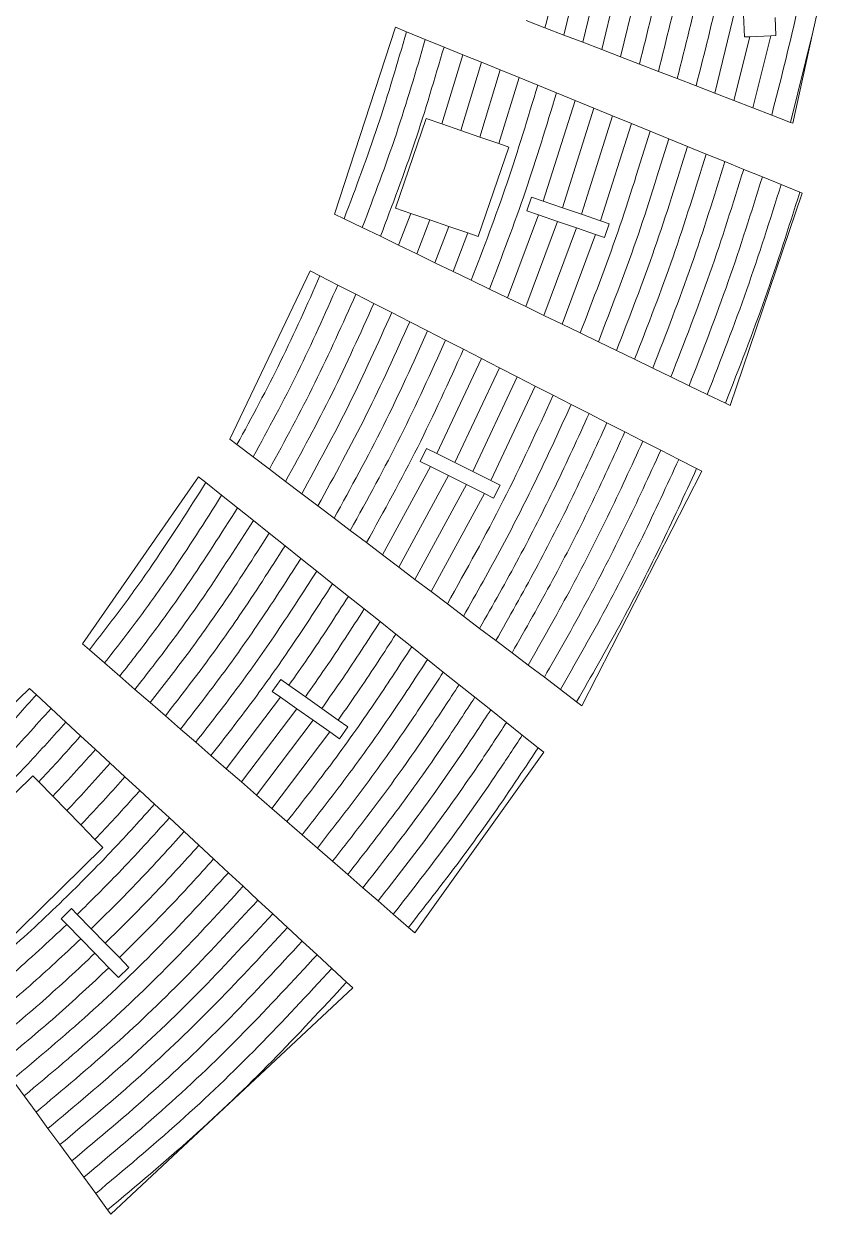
# Model space of a CAD drawing. Header units: millimetres. Extents: x -2136 to 2622, y -2915 to 1925.
# Drawn here: x -1071.3 to -907, y -2802.2 to -2557 of the extents above; entities that cross this region are included whole.
import ezdxf

# ---------------------------------------------------------------- set-up
doc = ezdxf.new("R2010")
doc.units = ezdxf.units.MM

msp = doc.modelspace()

# ---------------------------------------------------------------- linework, layer by layer
at = {"color": 7, "linetype": 'Continuous', "lineweight": 15}
for p, q in [((-956.28, -2543.83), (-959.98, -2559.27)), ((-956.09, -2560.77), (-952.23, -2544.71)), ((-948.18, -2545.59), (-952.19, -2562.27)), ((-948.3, -2563.77), (-944.13, -2546.46)), ((-922.83, -2546.04), (-928.84, -2571.26)), ((-908.66, -2558.7), (-906.95, -2551.04)), ((-922.74, -2559.67), (-922.94, -2555.12)), ((-1007.27, -2596.15), (-994.7, -2557.65)), ((-994.7, -2557.65), (-992.41, -2558.59)), ((-963.88, -2557.77), (-967.77, -2556.27)), ((-963.88, -2557.77), (-959.98, -2559.27)), ((-916.47, -2555.69), (-916.31, -2559.39)), ((-988.54, -2560.16), (-992.41, -2558.59)), ((-988.54, -2560.16), (-984.68, -2561.74)), ((-956.09, -2560.77), (-959.98, -2559.27)), ((-924.95, -2572.76), (-921.64, -2559.62)), ((-921.64, -2559.62), (-922.74, -2559.67)), ((-917.34, -2559.44), (-921.64, -2559.62)), ((-917.34, -2559.44), (-921.05, -2574.26)), ((-916.31, -2559.39), (-917.34, -2559.44)), ((-908.66, -2558.7), (-913.27, -2577.26)), ((-908.66, -2558.7), (-912.82, -2577.43)), ((-980.82, -2563.32), (-984.68, -2561.74)), ((-956.09, -2560.77), (-952.19, -2562.27)), ((-948.3, -2563.77), (-952.19, -2562.27)), ((-980.82, -2563.32), (-985.13, -2577.6)), ((-981.21, -2578.95), (-976.95, -2564.89)), ((-980.82, -2563.32), (-976.95, -2564.89)), ((-973.09, -2566.47), (-976.95, -2564.89)), ((-948.3, -2563.77), (-944.41, -2565.26)), ((-973.09, -2566.47), (-977.29, -2580.29)), ((-973.09, -2566.47), (-969.23, -2568.05)), ((-940.51, -2566.76), (-944.41, -2565.26)), ((-940.51, -2566.76), (-936.62, -2568.26)), ((-973.37, -2581.64), (-969.23, -2568.05)), ((-965.37, -2569.62), (-969.23, -2568.05)), ((-965.37, -2569.62), (-961.51, -2571.2)), ((-932.73, -2569.76), (-936.62, -2568.26)), ((-932.73, -2569.76), (-928.84, -2571.26)), ((-957.65, -2572.77), (-961.51, -2571.2)), ((-924.95, -2572.76), (-928.84, -2571.26)), ((-957.65, -2572.77), (-964.22, -2593.5)), ((-960.3, -2594.84), (-953.79, -2574.35)), ((-957.65, -2572.77), (-953.79, -2574.35)), ((-949.93, -2575.92), (-953.79, -2574.35)), ((-924.95, -2572.76), (-921.05, -2574.26)), ((-917.16, -2575.76), (-921.05, -2574.26)), ((-994.66, -2594.94), (-988.34, -2576.5)), ((-988.34, -2576.5), (-985.13, -2577.6)), ((-949.93, -2575.92), (-956.38, -2596.18)), ((-949.93, -2575.92), (-946.07, -2577.49)), ((-917.16, -2575.76), (-913.27, -2577.26)), ((-912.82, -2577.43), (-913.27, -2577.26)), ((-985.13, -2577.6), (-981.21, -2578.95)), ((-981.21, -2578.95), (-977.29, -2580.29)), ((-952.46, -2597.53), (-946.07, -2577.49)), ((-942.22, -2579.07), (-946.07, -2577.49)), ((-942.22, -2579.07), (-938.36, -2580.64)), ((-977.29, -2580.29), (-973.37, -2581.64)), ((-973.37, -2581.64), (-971.31, -2582.34)), ((-934.5, -2582.22), (-938.36, -2580.64)), ((-934.5, -2582.22), (-930.65, -2583.79)), ((-971.31, -2582.34), (-977.64, -2600.78)), ((-926.79, -2585.36), (-930.65, -2583.79)), ((-926.79, -2585.36), (-922.93, -2586.94)), ((-919.08, -2588.51), (-922.93, -2586.94)), ((-919.08, -2588.51), (-915.22, -2590.08)), ((-910.87, -2591.86), (-925.68, -2635.62)), ((-911.37, -2591.66), (-915.22, -2590.08)), ((-911.37, -2591.66), (-910.87, -2591.86)), ((-966.65, -2592.66), (-967.62, -2595.5)), ((-964.22, -2593.5), (-966.65, -2592.66)), ((-964.22, -2593.5), (-960.3, -2594.84)), ((-1005.27, -2597.12), (-1007.27, -2596.15)), ((-991.53, -2596.01), (-994.66, -2594.94)), ((-991.53, -2596.01), (-994.04, -2602.55)), ((-987.61, -2597.36), (-991.53, -2596.01)), ((-965.2, -2596.33), (-971.59, -2613.41)), ((-967.62, -2595.5), (-965.2, -2596.33)), ((-961.28, -2597.67), (-965.2, -2596.33)), ((-956.38, -2596.18), (-960.3, -2594.84)), ((-956.38, -2596.18), (-952.46, -2597.53)), ((-1005.27, -2597.12), (-1001.52, -2598.93)), ((-997.78, -2600.74), (-1001.52, -2598.93)), ((-990.3, -2604.36), (-987.61, -2597.36)), ((-983.69, -2598.7), (-987.61, -2597.36)), ((-983.69, -2598.7), (-986.56, -2606.17)), ((-979.77, -2600.05), (-983.69, -2598.7)), ((-967.85, -2615.22), (-961.28, -2597.67)), ((-957.36, -2599.02), (-964.1, -2617.03)), ((-961.28, -2597.67), (-957.36, -2599.02)), ((-953.44, -2600.36), (-957.36, -2599.02)), ((-950.65, -2598.15), (-952.46, -2597.53)), ((-951.62, -2600.99), (-950.65, -2598.15)), ((-997.78, -2600.74), (-994.04, -2602.55)), ((-982.81, -2607.98), (-979.77, -2600.05)), ((-977.64, -2600.78), (-979.77, -2600.05)), ((-960.36, -2618.84), (-953.44, -2600.36)), ((-953.44, -2600.36), (-951.62, -2600.99)), ((-990.3, -2604.36), (-994.04, -2602.55)), ((-990.3, -2604.36), (-986.56, -2606.17)), ((-982.81, -2607.98), (-986.56, -2606.17)), ((-1028.83, -2642.54), (-1012.26, -2607.86)), ((-1012.26, -2607.86), (-1010.26, -2608.88)), ((-1006.56, -2610.77), (-1010.26, -2608.88)), ((-982.81, -2607.98), (-979.07, -2609.79)), ((-1006.56, -2610.77), (-1002.86, -2612.67)), ((-975.33, -2611.6), (-979.07, -2609.79)), ((-975.33, -2611.6), (-971.59, -2613.41)), ((-999.16, -2614.56), (-1002.86, -2612.67)), ((-967.85, -2615.22), (-971.59, -2613.41)), ((-999.16, -2614.56), (-995.46, -2616.45)), ((-991.76, -2618.34), (-995.46, -2616.45)), ((-967.85, -2615.22), (-964.1, -2617.03)), ((-991.76, -2618.34), (-988.07, -2620.24)), ((-960.36, -2618.84), (-964.1, -2617.03)), ((-960.36, -2618.84), (-956.62, -2620.65)), ((-984.37, -2622.13), (-988.07, -2620.24)), ((-952.88, -2622.46), (-956.62, -2620.65)), ((-984.37, -2622.13), (-980.67, -2624.02)), ((-976.97, -2625.91), (-980.67, -2624.02)), ((-952.88, -2622.46), (-949.14, -2624.27)), ((-976.97, -2625.91), (-986.15, -2645.5)), ((-976.97, -2625.91), (-973.28, -2627.8)), ((-945.4, -2626.08), (-949.14, -2624.27)), ((-945.4, -2626.08), (-941.66, -2627.89)), ((-982.44, -2647.34), (-973.28, -2627.8)), ((-969.58, -2629.69), (-973.28, -2627.8)), ((-937.91, -2629.7), (-941.66, -2627.89)), ((-969.58, -2629.69), (-978.73, -2649.19)), ((-969.58, -2629.69), (-965.88, -2631.59)), ((-937.91, -2629.7), (-934.17, -2631.51)), ((-975.02, -2651.04), (-965.88, -2631.59)), ((-962.19, -2633.48), (-965.88, -2631.59)), ((-962.19, -2633.48), (-958.49, -2635.37)), ((-930.43, -2633.32), (-934.17, -2631.51)), ((-930.43, -2633.32), (-926.69, -2635.13)), ((-954.79, -2637.26), (-958.49, -2635.37)), ((-925.68, -2635.62), (-926.69, -2635.13)), ((-954.79, -2637.26), (-951.1, -2639.15)), ((-947.4, -2641.04), (-951.1, -2639.15)), ((-947.4, -2641.04), (-943.7, -2642.93)), ((-1027.35, -2643.66), (-1028.83, -2642.54)), ((-940.01, -2644.82), (-943.7, -2642.93)), ((-1027.35, -2643.66), (-1024.02, -2646.18)), ((-988.27, -2644.44), (-989.6, -2647.13)), ((-986.15, -2645.5), (-988.27, -2644.44)), ((-986.15, -2645.5), (-982.44, -2647.34)), ((-940.01, -2644.82), (-936.31, -2646.71)), ((-1020.68, -2648.71), (-1024.02, -2646.18)), ((-987.5, -2648.17), (-997.33, -2666.38)), ((-989.6, -2647.13), (-987.5, -2648.17)), ((-983.79, -2650.02), (-987.5, -2648.17)), ((-978.73, -2649.19), (-982.44, -2647.34)), ((-932.62, -2648.6), (-936.31, -2646.71)), ((-1059.18, -2684.67), (-1035.26, -2650.28)), ((-1035.26, -2650.28), (-1033.77, -2651.47)), ((-1020.68, -2648.71), (-1017.34, -2651.23)), ((-994, -2668.9), (-983.79, -2650.02)), ((-983.79, -2650.02), (-980.08, -2651.87)), ((-978.73, -2649.19), (-975.02, -2651.04)), ((-931.57, -2649.14), (-956.28, -2697.44)), ((-932.62, -2648.6), (-931.57, -2649.14)), ((-1030.51, -2654.08), (-1033.77, -2651.47)), ((-1014.01, -2653.76), (-1017.34, -2651.23)), ((-980.08, -2651.87), (-990.67, -2671.42)), ((-976.37, -2653.72), (-980.08, -2651.87)), ((-973.12, -2651.98), (-975.02, -2651.04)), ((-974.46, -2654.67), (-973.12, -2651.98)), ((-1030.51, -2654.08), (-1027.24, -2656.68)), ((-1014.01, -2653.76), (-1010.67, -2656.28)), ((-987.33, -2673.94), (-976.37, -2653.72)), ((-976.37, -2653.72), (-974.46, -2654.67)), ((-1023.97, -2659.29), (-1027.24, -2656.68)), ((-1007.34, -2658.81), (-1010.67, -2656.28)), ((-1023.97, -2659.29), (-1020.71, -2661.89)), ((-1007.34, -2658.81), (-1004, -2661.33)), ((-1017.44, -2664.5), (-1020.71, -2661.89)), ((-1000.67, -2663.85), (-1004, -2661.33)), ((-1017.44, -2664.5), (-1014.18, -2667.1)), ((-1000.67, -2663.85), (-997.33, -2666.38)), ((-1010.92, -2669.7), (-1014.18, -2667.1)), ((-994, -2668.9), (-997.33, -2666.38)), ((-1010.92, -2669.7), (-1007.66, -2672.31)), ((-994, -2668.9), (-990.67, -2671.42)), ((-1004.39, -2674.91), (-1007.66, -2672.31)), ((-987.33, -2673.94), (-990.67, -2671.42)), ((-1004.39, -2674.91), (-1001.13, -2677.51)), ((-987.33, -2673.94), (-984, -2676.47)), ((-997.87, -2680.11), (-1001.13, -2677.51)), ((-980.67, -2678.99), (-984, -2676.47)), ((-997.87, -2680.11), (-994.61, -2682.71)), ((-980.67, -2678.99), (-977.34, -2681.51)), ((-991.35, -2685.31), (-994.61, -2682.71)), ((-974, -2684.03), (-977.34, -2681.51)), ((-1057.77, -2685.9), (-1059.18, -2684.67)), ((-991.35, -2685.31), (-988.09, -2687.91)), ((-974, -2684.03), (-970.67, -2686.55)), ((-1057.77, -2685.9), (-1054.63, -2688.63)), ((-967.34, -2689.07), (-970.67, -2686.55)), ((-1051.5, -2691.35), (-1054.63, -2688.63)), ((-984.84, -2690.51), (-988.09, -2687.91)), ((-967.34, -2689.07), (-964.01, -2691.59)), ((-1051.5, -2691.35), (-1048.37, -2694.07)), ((-1018.34, -2692.04), (-1020.07, -2694.49)), ((-1016.65, -2693.23), (-1018.34, -2692.04)), ((-984.84, -2690.51), (-981.58, -2693.11)), ((-960.68, -2694.11), (-964.01, -2691.59)), ((-1106.76, -2729.35), (-1070.12, -2693.88)), ((-1070.12, -2693.88), (-1068.7, -2695.19)), ((-1045.24, -2696.8), (-1048.37, -2694.07)), ((-1020.07, -2694.49), (-1018.4, -2695.67)), ((-1016.65, -2693.23), (-1013.26, -2695.62)), ((-978.32, -2695.71), (-981.58, -2693.11)), ((-960.68, -2694.11), (-957.35, -2696.63)), ((-1065.66, -2698.01), (-1068.7, -2695.19)), ((-1045.24, -2696.8), (-1042.11, -2699.52)), ((-1018.4, -2695.67), (-1029.58, -2710.42)), ((-1015.01, -2698.06), (-1018.4, -2695.67)), ((-1009.88, -2698.01), (-1013.26, -2695.62)), ((-978.32, -2695.71), (-975.06, -2698.31)), ((-956.28, -2697.44), (-957.35, -2696.63)), ((-1065.66, -2698.01), (-1062.61, -2700.83)), ((-1038.98, -2702.25), (-1042.11, -2699.52)), ((-1026.45, -2713.14), (-1015.01, -2698.06)), ((-1015.01, -2698.06), (-1011.62, -2700.45)), ((-1009.88, -2698.01), (-1006.49, -2700.4)), ((-971.81, -2700.91), (-975.06, -2698.31)), ((-1059.57, -2703.65), (-1062.61, -2700.83)), ((-1038.98, -2702.25), (-1035.84, -2704.97)), ((-1011.62, -2700.45), (-1023.32, -2715.87)), ((-1008.24, -2702.84), (-1011.62, -2700.45)), ((-1004.52, -2701.8), (-1006.49, -2700.4)), ((-1006.25, -2704.25), (-1004.52, -2701.8)), ((-971.81, -2700.91), (-968.55, -2703.51)), ((-1059.57, -2703.65), (-1056.52, -2706.47)), ((-1020.18, -2718.59), (-1008.24, -2702.84)), ((-1008.24, -2702.84), (-1006.25, -2704.25)), ((-965.29, -2706.1), (-968.55, -2703.51)), ((-1053.48, -2709.28), (-1056.52, -2706.47)), ((-1032.71, -2707.69), (-1035.84, -2704.97)), ((-964.14, -2707.02), (-990.67, -2744.26)), ((-965.29, -2706.1), (-964.14, -2707.02)), ((-1053.48, -2709.28), (-1050.43, -2712.1)), ((-1032.71, -2707.69), (-1029.58, -2710.42)), ((-1090.77, -2732.74), (-1069.42, -2711.88)), ((-1069.42, -2711.88), (-1068.21, -2713.11)), ((-1047.38, -2714.92), (-1050.43, -2712.1)), ((-1026.45, -2713.14), (-1029.58, -2710.42)), ((-1068.21, -2713.11), (-1065.31, -2716.08)), ((-1026.45, -2713.14), (-1023.32, -2715.87)), ((-1065.31, -2716.08), (-1062.42, -2719.05)), ((-1047.38, -2714.92), (-1044.34, -2717.74)), ((-1020.18, -2718.59), (-1023.32, -2715.87)), ((-1062.42, -2719.05), (-1059.52, -2722.01)), ((-1041.29, -2720.56), (-1044.34, -2717.74)), ((-1020.18, -2718.59), (-1017.05, -2721.31)), ((-1059.52, -2722.01), (-1056.62, -2724.98)), ((-1041.29, -2720.56), (-1038.25, -2723.38)), ((-1013.92, -2724.04), (-1017.05, -2721.31)), ((-1035.2, -2726.2), (-1038.25, -2723.38)), ((-1013.92, -2724.04), (-1010.79, -2726.76)), ((-1054.97, -2726.67), (-1076.32, -2747.53)), ((-1056.62, -2724.98), (-1054.97, -2726.67)), ((-1035.2, -2726.2), (-1032.16, -2729.02)), ((-1007.66, -2729.49), (-1010.79, -2726.76)), ((-1029.11, -2731.84), (-1032.16, -2729.02)), ((-1029.11, -2731.84), (-1026.07, -2734.65)), ((-1007.66, -2729.49), (-1004.53, -2732.21)), ((-1001.39, -2734.93), (-1004.53, -2732.21)), ((-1023.03, -2737.47), (-1026.07, -2734.65)), ((-1001.39, -2734.93), (-998.26, -2737.66)), ((-1061.44, -2739.25), (-1063.59, -2741.35)), ((-1060.28, -2740.44), (-1061.44, -2739.25)), ((-1023.03, -2737.47), (-1019.98, -2740.29)), ((-995.13, -2740.38), (-998.26, -2737.66)), ((-1063.59, -2741.35), (-1062.44, -2742.52)), ((-1060.28, -2740.44), (-1057.38, -2743.41)), ((-1016.94, -2743.11), (-1019.98, -2740.29)), ((-995.13, -2740.38), (-992, -2743.1)), ((-1059.55, -2745.49), (-1062.44, -2742.52)), ((-1054.49, -2746.37), (-1057.38, -2743.41)), ((-1016.94, -2743.11), (-1013.89, -2745.93)), ((-990.67, -2744.26), (-992, -2743.1)), ((-1059.55, -2745.49), (-1056.65, -2748.45)), ((-1054.49, -2746.37), (-1051.59, -2749.33)), ((-1010.85, -2748.75), (-1013.89, -2745.93)), ((-1053.75, -2751.41), (-1056.65, -2748.45)), ((-1010.85, -2748.75), (-1007.8, -2751.56)), ((-1053.75, -2751.41), (-1051.77, -2753.45)), ((-1051.77, -2753.45), (-1049.62, -2751.35)), ((-1049.62, -2751.35), (-1051.59, -2749.33)), ((-1004.76, -2754.38), (-1007.8, -2751.56)), ((-1003.49, -2755.56), (-1053.33, -2802.2)), ((-1004.76, -2754.38), (-1003.49, -2755.56)), ((-1071.21, -2777.81), (-1073.67, -2774.46)), ((-1071.21, -2777.81), (-1068.75, -2781.17)), ((-1066.3, -2784.52), (-1068.75, -2781.17)), ((-1066.3, -2784.52), (-1063.84, -2787.87)), ((-1061.38, -2791.22), (-1063.84, -2787.87)), ((-1061.38, -2791.22), (-1058.92, -2794.57)), ((-1056.46, -2797.92), (-1058.92, -2794.57)), ((-1056.46, -2797.92), (-1054, -2801.28)), ((-1053.33, -2802.2), (-1054, -2801.28))]:
    msp.add_line(p, q, dxfattribs=at)
for points, knots in [([(-963.88, -2557.77), (-962.35, -2551.57), (-959.31, -2539.19), (-957.03, -2526.66), (-955.89, -2520.4)], [0, 0, 0, 0, 0.500801, 1, 1, 1, 1]), ([(-935.83, -2526), (-937.06, -2532.58), (-939.52, -2545.75), (-942.78, -2558.75), (-944.41, -2565.26)], [0, 0, 0, 0, 0.498897, 1, 1, 1, 1]), ([(-940.51, -2566.76), (-938.86, -2560.19), (-935.56, -2547.06), (-933.06, -2533.76), (-931.82, -2527.12)], [0, 0, 0, 0, 0.501161, 1, 1, 1, 1]), ([(-927.8, -2528.24), (-929.07, -2534.94), (-931.61, -2548.37), (-934.95, -2561.62), (-936.62, -2568.26)], [0, 0, 0, 0, 0.4987821, 1, 1, 1, 1]), ([(-932.73, -2569.76), (-931.03, -2563.06), (-927.65, -2549.68), (-925.08, -2536.13), (-923.79, -2529.37)], [0, 0, 0, 0, 0.501273, 1, 1, 1, 1]), ([(-917.16, -2575.76), (-915.38, -2568.8), (-911.83, -2554.92), (-909.11, -2540.86), (-907.76, -2533.85)], [0, 0, 0, 0, 0.50149, 1, 1, 1, 1]), ([(-1005.27, -2597.12), (-1002.87, -2590.74), (-998.09, -2578.06), (-994.3, -2565.05), (-992.41, -2558.59)], [0, 0, 0, 0, 0.502695, 1, 1, 1, 1]), ([(-988.54, -2560.16), (-990.45, -2566.67), (-994.29, -2579.75), (-999.1, -2592.51), (-1001.52, -2598.93)], [0, 0, 0, 0, 0.49722, 1, 1, 1, 1]), ([(-997.78, -2600.74), (-995.34, -2594.28), (-990.49, -2581.45), (-986.61, -2568.28), (-984.68, -2561.74)], [0, 0, 0, 0, 0.502862, 1, 1, 1, 1]), ([(-997.78, -2600.74), (-995.34, -2594.28), (-990.49, -2581.45), (-986.61, -2568.28), (-984.68, -2561.74)], [0, 0, 0, 0, 0.502862, 1, 1, 1, 1]), ([(-965.37, -2569.62), (-967.4, -2576.35), (-971.48, -2589.91), (-976.53, -2603.14), (-979.07, -2609.79)], [0, 0, 0, 0, 0.496794, 1, 1, 1, 1]), ([(-965.37, -2569.62), (-967.4, -2576.35), (-971.48, -2589.91), (-976.53, -2603.14), (-979.07, -2609.79)], [0, 0, 0, 0, 0.496794, 1, 1, 1, 1]), ([(-975.33, -2611.6), (-972.77, -2604.91), (-967.68, -2591.6), (-963.56, -2577.97), (-961.51, -2571.2)], [0, 0, 0, 0, 0.503263, 1, 1, 1, 1]), ([(-975.33, -2611.6), (-972.77, -2604.91), (-967.68, -2591.6), (-963.56, -2577.97), (-961.51, -2571.2)], [0, 0, 0, 0, 0.503263, 1, 1, 1, 1]), ([(-942.22, -2579.07), (-944.36, -2586.03), (-948.68, -2600.06), (-953.96, -2613.76), (-956.62, -2620.65)], [0, 0, 0, 0, 0.496497, 1, 1, 1, 1]), ([(-942.22, -2579.07), (-944.36, -2586.03), (-948.68, -2600.06), (-953.96, -2613.76), (-956.62, -2620.65)], [0, 0, 0, 0, 0.496497, 1, 1, 1, 1]), ([(-952.88, -2622.46), (-950.2, -2615.53), (-944.88, -2601.75), (-940.52, -2587.65), (-938.36, -2580.64)], [0, 0, 0, 0, 0.5035433, 1, 1, 1, 1]), ([(-934.5, -2582.22), (-936.68, -2589.26), (-941.08, -2603.45), (-946.44, -2617.3), (-949.14, -2624.27)], [0, 0, 0, 0, 0.4964181, 1, 1, 1, 1]), ([(-934.5, -2582.22), (-936.68, -2589.26), (-941.08, -2603.45), (-946.44, -2617.3), (-949.14, -2624.27)], [0, 0, 0, 0, 0.4964181, 1, 1, 1, 1]), ([(-945.4, -2626.08), (-942.68, -2619.07), (-937.28, -2605.14), (-932.85, -2590.87), (-930.65, -2583.79)], [0, 0, 0, 0, 0.503618, 1, 1, 1, 1]), ([(-926.79, -2585.36), (-929.01, -2592.48), (-933.49, -2606.83), (-938.92, -2620.84), (-941.66, -2627.89)], [0, 0, 0, 0, 0.496346, 1, 1, 1, 1]), ([(-937.91, -2629.7), (-935.16, -2622.61), (-929.69, -2608.52), (-925.17, -2594.1), (-922.93, -2586.94)], [0, 0, 0, 0, 0.503686, 1, 1, 1, 1]), ([(-919.08, -2588.51), (-921.34, -2595.71), (-925.89, -2610.21), (-931.4, -2624.38), (-934.17, -2631.51)], [0, 0, 0, 0, 0.496282, 1, 1, 1, 1]), ([(-930.43, -2633.32), (-927.64, -2626.15), (-922.09, -2611.9), (-917.5, -2597.32), (-915.22, -2590.08)], [0, 0, 0, 0, 0.503747, 1, 1, 1, 1]), ([(-911.37, -2591.66), (-913.67, -2598.93), (-918.29, -2613.59), (-923.88, -2627.92), (-926.69, -2635.13)], [0, 0, 0, 0, 0.496225, 1, 1, 1, 1]), ([(-911.37, -2591.66), (-913.67, -2598.93), (-918.29, -2613.59), (-923.88, -2627.92), (-926.69, -2635.13)], [0, 0, 0, 0, 0.496225, 1, 1, 1, 1]), ([(-1027.35, -2643.66), (-1024.28, -2637.97), (-1018.13, -2626.6), (-1012.88, -2614.79), (-1010.26, -2608.88)], [0, 0, 0, 0, 0.500039, 1, 1, 1, 1]), ([(-1006.56, -2610.77), (-1009.24, -2616.79), (-1014.59, -2628.82), (-1020.87, -2640.39), (-1024.02, -2646.18)], [0, 0, 0, 0, 0.499803, 1, 1, 1, 1]), ([(-1020.68, -2648.71), (-1017.47, -2642.82), (-1011.06, -2631.03), (-1005.59, -2618.79), (-1002.86, -2612.67)], [0, 0, 0, 0, 0.500351, 1, 1, 1, 1]), ([(-1020.68, -2648.71), (-1017.47, -2642.82), (-1011.06, -2631.03), (-1005.59, -2618.79), (-1002.86, -2612.67)], [0, 0, 0, 0, 0.500351, 1, 1, 1, 1]), ([(-999.16, -2614.56), (-1001.95, -2620.78), (-1007.53, -2633.25), (-1014.07, -2645.24), (-1017.34, -2651.23)], [0, 0, 0, 0, 0.4995, 1, 1, 1, 1]), ([(-1014.01, -2653.76), (-1010.67, -2647.66), (-1003.99, -2635.46), (-998.3, -2622.78), (-995.46, -2616.45)], [0, 0, 0, 0, 0.500648, 1, 1, 1, 1]), ([(-991.76, -2618.34), (-994.66, -2624.78), (-1000.46, -2637.68), (-1007.26, -2650.08), (-1010.67, -2656.28)], [0, 0, 0, 0, 0.499209, 1, 1, 1, 1]), ([(-1007.34, -2658.81), (-1003.86, -2652.49), (-996.93, -2639.89), (-991.02, -2626.78), (-988.07, -2620.24)], [0, 0, 0, 0, 0.50093, 1, 1, 1, 1]), ([(-984.37, -2622.13), (-987.37, -2628.78), (-993.4, -2642.11), (-1000.46, -2654.91), (-1004, -2661.33)], [0, 0, 0, 0, 0.4989349, 1, 1, 1, 1]), ([(-1000.67, -2663.85), (-997.06, -2657.33), (-989.86, -2644.32), (-983.73, -2630.78), (-980.67, -2624.02)], [0, 0, 0, 0, 0.501199, 1, 1, 1, 1]), ([(-1000.67, -2663.85), (-997.06, -2657.33), (-989.86, -2644.32), (-983.73, -2630.78), (-980.67, -2624.02)], [0, 0, 0, 0, 0.501199, 1, 1, 1, 1]), ([(-962.19, -2633.48), (-965.52, -2640.76), (-972.21, -2655.39), (-980.06, -2669.42), (-984, -2676.47)], [0, 0, 0, 0, 0.498182, 1, 1, 1, 1]), ([(-962.19, -2633.48), (-965.52, -2640.76), (-972.21, -2655.39), (-980.06, -2669.42), (-984, -2676.47)], [0, 0, 0, 0, 0.498182, 1, 1, 1, 1]), ([(-980.67, -2678.99), (-977.98, -2674.23), (-972.62, -2664.73), (-965.23, -2650.17), (-960.73, -2640.29), (-958.49, -2635.37)], [0, 0, 0, 0, 0.335081, 0.66837, 1, 1, 1, 1]), ([(-954.79, -2637.26), (-957.07, -2642.25), (-961.64, -2652.27), (-969.15, -2667.04), (-974.6, -2676.68), (-977.34, -2681.51)], [0, 0, 0, 0, 0.33153, 0.664816, 1, 1, 1, 1]), ([(-974, -2684.03), (-971.23, -2679.13), (-965.69, -2669.35), (-958.06, -2654.37), (-953.41, -2644.22), (-951.1, -2639.15)], [0, 0, 0, 0, 0.335283, 0.668567, 1, 1, 1, 1]), ([(-947.4, -2641.04), (-949.75, -2646.18), (-954.47, -2656.48), (-962.22, -2671.67), (-967.85, -2681.58), (-970.67, -2686.55)], [0, 0, 0, 0, 0.331338, 0.664619, 1, 1, 1, 1]), ([(-967.34, -2689.07), (-964.47, -2684.03), (-958.76, -2673.98), (-950.88, -2658.58), (-946.09, -2648.14), (-943.7, -2642.93)], [0, 0, 0, 0, 0.335477, 0.668755, 1, 1, 1, 1]), ([(-940.01, -2644.82), (-942.43, -2650.1), (-947.3, -2660.68), (-955.29, -2676.29), (-961.1, -2686.48), (-964.01, -2691.59)], [0, 0, 0, 0, 0.331153, 0.664429, 1, 1, 1, 1]), ([(-960.68, -2694.11), (-957.72, -2688.93), (-951.83, -2678.61), (-943.71, -2662.79), (-938.77, -2652.06), (-936.31, -2646.71)], [0, 0, 0, 0, 0.3356638, 0.6689365, 1, 1, 1, 1]), ([(-932.62, -2648.6), (-935.12, -2654.02), (-940.12, -2664.89), (-948.36, -2680.92), (-954.35, -2691.38), (-957.35, -2696.63)], [0, 0, 0, 0, 0.330975, 0.664246, 1, 1, 1, 1]), ([(-1057.77, -2685.9), (-1055.5, -2682.99), (-1050.98, -2677.18), (-1042.83, -2665.8), (-1037.32, -2657.08), (-1033.77, -2651.47)], [0, 0, 0, 0, 0.263753, 0.525519, 1, 1, 1, 1]), ([(-1030.51, -2654.08), (-1033.97, -2659.54), (-1039.45, -2668.19), (-1047.63, -2679.63), (-1052.3, -2685.62), (-1054.63, -2688.63)], [0, 0, 0, 0, 0.459908, 0.728859, 1, 1, 1, 1]), ([(-1051.5, -2691.35), (-1049.09, -2688.25), (-1044.28, -2682.07), (-1036.08, -2670.58), (-1030.61, -2661.99), (-1027.24, -2656.68)], [0, 0, 0, 0, 0.278482, 0.554567, 1, 1, 1, 1]), ([(-1023.97, -2659.29), (-1027.26, -2664.44), (-1032.7, -2672.98), (-1040.93, -2684.51), (-1045.88, -2690.88), (-1048.37, -2694.07)], [0, 0, 0, 0, 0.431043, 0.714216, 1, 1, 1, 1]), ([(-1045.24, -2696.8), (-1042.68, -2693.51), (-1037.58, -2686.96), (-1029.32, -2675.37), (-1023.9, -2666.89), (-1020.71, -2661.89)], [0, 0, 0, 0, 0.293046, 0.583262, 1, 1, 1, 1]), ([(-1017.44, -2664.5), (-1020.54, -2669.34), (-1025.94, -2677.76), (-1034.23, -2689.4), (-1039.47, -2696.14), (-1042.11, -2699.52)], [0, 0, 0, 0, 0.402519, 0.699734, 1, 1, 1, 1]), ([(-1038.98, -2702.25), (-1036.27, -2698.77), (-1030.88, -2691.84), (-1022.55, -2680.15), (-1017.19, -2671.79), (-1014.18, -2667.1)], [0, 0, 0, 0, 0.307447, 0.611614, 1, 1, 1, 1]), ([(-1010.92, -2669.7), (-1013.83, -2674.24), (-1019.17, -2682.54), (-1027.52, -2694.29), (-1033.06, -2701.39), (-1035.84, -2704.97)], [0, 0, 0, 0, 0.374339, 0.685414, 1, 1, 1, 1]), ([(-1032.71, -2707.69), (-1029.85, -2704.02), (-1024.17, -2696.73), (-1015.79, -2684.93), (-1010.48, -2676.69), (-1007.66, -2672.31)], [0, 0, 0, 0, 0.321684, 0.639622, 1, 1, 1, 1]), ([(-1004.39, -2674.91), (-1007.11, -2679.14), (-1011.09, -2685.32), (-1015.32, -2691.34), (-1016.65, -2693.23)], [0, 0, 0, 0, 0.684535, 1, 1, 1, 1]), ([(-1013.26, -2695.62), (-1011.87, -2693.64), (-1007.7, -2687.7), (-1003.76, -2681.59), (-1001.13, -2677.51)], [0, 0, 0, 0, 0.332633, 1, 1, 1, 1]), ([(-997.87, -2680.11), (-1000.4, -2684.04), (-1004.3, -2690.07), (-1008.43, -2695.95), (-1009.88, -2698.01)], [0, 0, 0, 0, 0.649761, 1, 1, 1, 1]), ([(-1006.49, -2700.4), (-1004.99, -2698.26), (-1000.91, -2692.45), (-997.05, -2686.48), (-994.61, -2682.71)], [0, 0, 0, 0, 0.368298, 1, 1, 1, 1]), ([(-991.35, -2685.31), (-993.7, -2688.92), (-998.87, -2696.88), (-1007.4, -2708.93), (-1013.82, -2717.17), (-1017.05, -2721.31)], [0, 0, 0, 0, 0.291876, 0.643449, 1, 1, 1, 1]), ([(-1013.92, -2724.04), (-1010.61, -2719.79), (-1004.04, -2711.37), (-995.49, -2699.27), (-990.34, -2691.37), (-988.09, -2687.91)], [0, 0, 0, 0, 0.363399, 0.721565, 1, 1, 1, 1]), ([(-984.84, -2690.51), (-986.99, -2693.81), (-992.11, -2701.65), (-1000.69, -2713.8), (-1007.4, -2722.42), (-1010.79, -2726.76)], [0, 0, 0, 0, 0.2650808, 0.6297947, 1, 1, 1, 1]), ([(-1007.66, -2729.49), (-1004.2, -2725.05), (-997.33, -2716.24), (-988.72, -2704.04), (-983.63, -2696.26), (-981.58, -2693.11)], [0, 0, 0, 0, 0.376969, 0.748189, 1, 1, 1, 1]), ([(-1105.63, -2730.89), (-1101.93, -2727.8), (-1094.55, -2721.64), (-1084.84, -2712.41), (-1076.22, -2703.61), (-1071.21, -2697.99), (-1068.7, -2695.19)], [0, 0, 0, 0, 0.2810265, 0.5610055, 0.780754, 1, 1, 1, 1]), ([(-978.32, -2695.71), (-980.28, -2698.7), (-985.33, -2706.43), (-993.97, -2718.68), (-1000.99, -2727.68), (-1004.53, -2732.21)], [0, 0, 0, 0, 0.238627, 0.616307, 1, 1, 1, 1]), ([(-1065.66, -2698.01), (-1068.9, -2701.62), (-1075.41, -2708.85), (-1085.05, -2718.39), (-1094.3, -2726.88), (-1100.21, -2731.79), (-1103.17, -2734.24)], [0, 0, 0, 0, 0.2789342, 0.5586026, 0.778863, 1, 1, 1, 1]), ([(-1001.39, -2734.93), (-997.78, -2730.3), (-990.62, -2721.12), (-981.95, -2708.82), (-976.92, -2701.15), (-975.06, -2698.31)], [0, 0, 0, 0, 0.390374, 0.774471, 1, 1, 1, 1]), ([(-1100.71, -2737.6), (-1096.89, -2734.41), (-1089.28, -2728.05), (-1079.26, -2718.54), (-1070.36, -2709.48), (-1065.19, -2703.71), (-1062.61, -2700.83)], [0, 0, 0, 0, 0.281497, 0.561572, 0.78113, 1, 1, 1, 1]), ([(-971.81, -2700.91), (-973.57, -2703.59), (-978.56, -2711.2), (-987.26, -2723.55), (-994.57, -2732.93), (-998.26, -2737.66)], [0, 0, 0, 0, 0.212517, 0.602986, 1, 1, 1, 1]), ([(-1059.57, -2703.65), (-1061.15, -2705.43), (-1063.99, -2708.63), (-1066.92, -2711.74), (-1068.21, -2713.11)], [0, 0, 0, 0, 0.5591562, 1, 1, 1, 1]), ([(-995.13, -2740.38), (-991.37, -2735.56), (-983.9, -2725.99), (-975.18, -2713.59), (-970.21, -2706.03), (-968.55, -2703.51)], [0, 0, 0, 0, 0.4036131, 0.8004134, 1, 1, 1, 1]), ([(-1065.31, -2716.08), (-1063.65, -2714.31), (-1060.67, -2711.14), (-1057.79, -2707.89), (-1056.52, -2706.47)], [0, 0, 0, 0, 0.560928, 1, 1, 1, 1]), ([(-965.29, -2706.1), (-966.86, -2708.48), (-971.79, -2715.97), (-980.54, -2728.43), (-988.16, -2738.18), (-992, -2743.1)], [0, 0, 0, 0, 0.186742, 0.589829, 1, 1, 1, 1]), ([(-1053.48, -2709.28), (-1055.12, -2711.13), (-1058.05, -2714.42), (-1061.08, -2717.63), (-1062.42, -2719.05)], [0, 0, 0, 0, 0.559088, 1, 1, 1, 1]), ([(-1059.52, -2722.01), (-1057.79, -2720.18), (-1054.72, -2716.92), (-1051.74, -2713.57), (-1050.43, -2712.1)], [0, 0, 0, 0, 0.560992, 1, 1, 1, 1]), ([(-1047.38, -2714.92), (-1049.08, -2716.82), (-1052.11, -2720.22), (-1055.24, -2723.52), (-1056.62, -2724.98)], [0, 0, 0, 0, 0.5590214, 1, 1, 1, 1]), ([(-1085.96, -2757.71), (-1081.78, -2754.22), (-1073.45, -2747.28), (-1062.5, -2736.93), (-1052.79, -2727.11), (-1047.15, -2720.86), (-1044.34, -2717.74)], [0, 0, 0, 0, 0.2826847, 0.5630037, 0.7820845, 1, 1, 1, 1]), ([(-1041.29, -2720.56), (-1044.73, -2724.36), (-1050.88, -2731.16), (-1057.4, -2737.6), (-1060.28, -2740.44)], [0, 0, 0, 0, 0.55856, 1, 1, 1, 1]), ([(-1057.38, -2743.41), (-1054.09, -2740.15), (-1047.53, -2733.65), (-1041.33, -2726.8), (-1038.25, -2723.38)], [0, 0, 0, 0, 0.501562, 1, 1, 1, 1]), ([(-1035.2, -2726.2), (-1038.31, -2729.64), (-1044.56, -2736.54), (-1051.17, -2743.09), (-1054.49, -2746.37)], [0, 0, 0, 0, 0.4983616, 1, 1, 1, 1]), ([(-1051.59, -2749.33), (-1048.25, -2746.02), (-1041.58, -2739.43), (-1035.29, -2732.48), (-1032.16, -2729.02)], [0, 0, 0, 0, 0.501711, 1, 1, 1, 1]), ([(-1029.11, -2731.84), (-1033.7, -2736.83), (-1042.93, -2746.88), (-1057.78, -2761.15), (-1068.35, -2770.01), (-1073.67, -2774.46)], [0, 0, 0, 0, 0.3298046, 0.6628913, 1, 1, 1, 1]), ([(-1071.21, -2777.81), (-1065.82, -2773.3), (-1055.12, -2764.33), (-1040.07, -2749.88), (-1030.72, -2739.71), (-1026.07, -2734.65)], [0, 0, 0, 0, 0.337264, 0.670347, 1, 1, 1, 1]), ([(-1023.03, -2737.47), (-1027.73, -2742.59), (-1037.2, -2752.88), (-1052.45, -2767.5), (-1063.3, -2776.59), (-1068.75, -2781.17)], [0, 0, 0, 0, 0.329506, 0.662586, 1, 1, 1, 1]), ([(-1066.3, -2784.52), (-1060.77, -2779.89), (-1049.78, -2770.68), (-1034.34, -2755.88), (-1024.75, -2745.47), (-1019.98, -2740.29)], [0, 0, 0, 0, 0.337558, 0.670636, 1, 1, 1, 1]), ([(-1062.44, -2742.52), (-1066.26, -2746.08), (-1073.1, -2752.47), (-1080.32, -2758.42), (-1083.5, -2761.06)], [0, 0, 0, 0, 0.5580128, 1, 1, 1, 1]), ([(-1016.94, -2743.11), (-1021.76, -2748.35), (-1031.47, -2758.88), (-1047.11, -2773.86), (-1058.24, -2783.18), (-1063.84, -2787.87)], [0, 0, 0, 0, 0.329228, 0.662303, 1, 1, 1, 1]), ([(-1081.05, -2764.41), (-1077.35, -2761.35), (-1069.99, -2755.26), (-1063.02, -2748.74), (-1059.55, -2745.49)], [0, 0, 0, 0, 0.502093, 1, 1, 1, 1]), ([(-1061.38, -2791.22), (-1055.71, -2786.47), (-1044.44, -2777.04), (-1028.61, -2761.88), (-1018.78, -2751.22), (-1013.89, -2745.93)], [0, 0, 0, 0, 0.337832, 0.670905, 1, 1, 1, 1]), ([(-1056.65, -2748.45), (-1060.19, -2751.77), (-1067.31, -2758.43), (-1074.82, -2764.64), (-1078.59, -2767.76)], [0, 0, 0, 0, 0.497802, 1, 1, 1, 1]), ([(-1010.85, -2748.75), (-1015.79, -2754.1), (-1025.75, -2764.88), (-1041.77, -2780.22), (-1053.18, -2789.76), (-1058.92, -2794.57)], [0, 0, 0, 0, 0.328967, 0.662037, 1, 1, 1, 1]), ([(-1076.13, -2771.11), (-1072.28, -2767.93), (-1064.62, -2761.59), (-1057.36, -2754.8), (-1053.75, -2751.41)], [0, 0, 0, 0, 0.502299, 1, 1, 1, 1]), ([(-1056.46, -2797.92), (-1050.65, -2793.06), (-1039.1, -2783.4), (-1022.88, -2767.88), (-1012.81, -2756.98), (-1007.8, -2751.56)], [0, 0, 0, 0, 0.338088, 0.671156, 1, 1, 1, 1]), ([(-1004.76, -2754.38), (-1009.82, -2759.86), (-1020.02, -2770.88), (-1036.44, -2786.58), (-1048.12, -2796.35), (-1054, -2801.28)], [0, 0, 0, 0, 0.328725, 0.66179, 1, 1, 1, 1])]:
    msp.add_open_spline(points, degree=3, knots=knots, dxfattribs=at)

doc.saveas('drawing.dxf')
